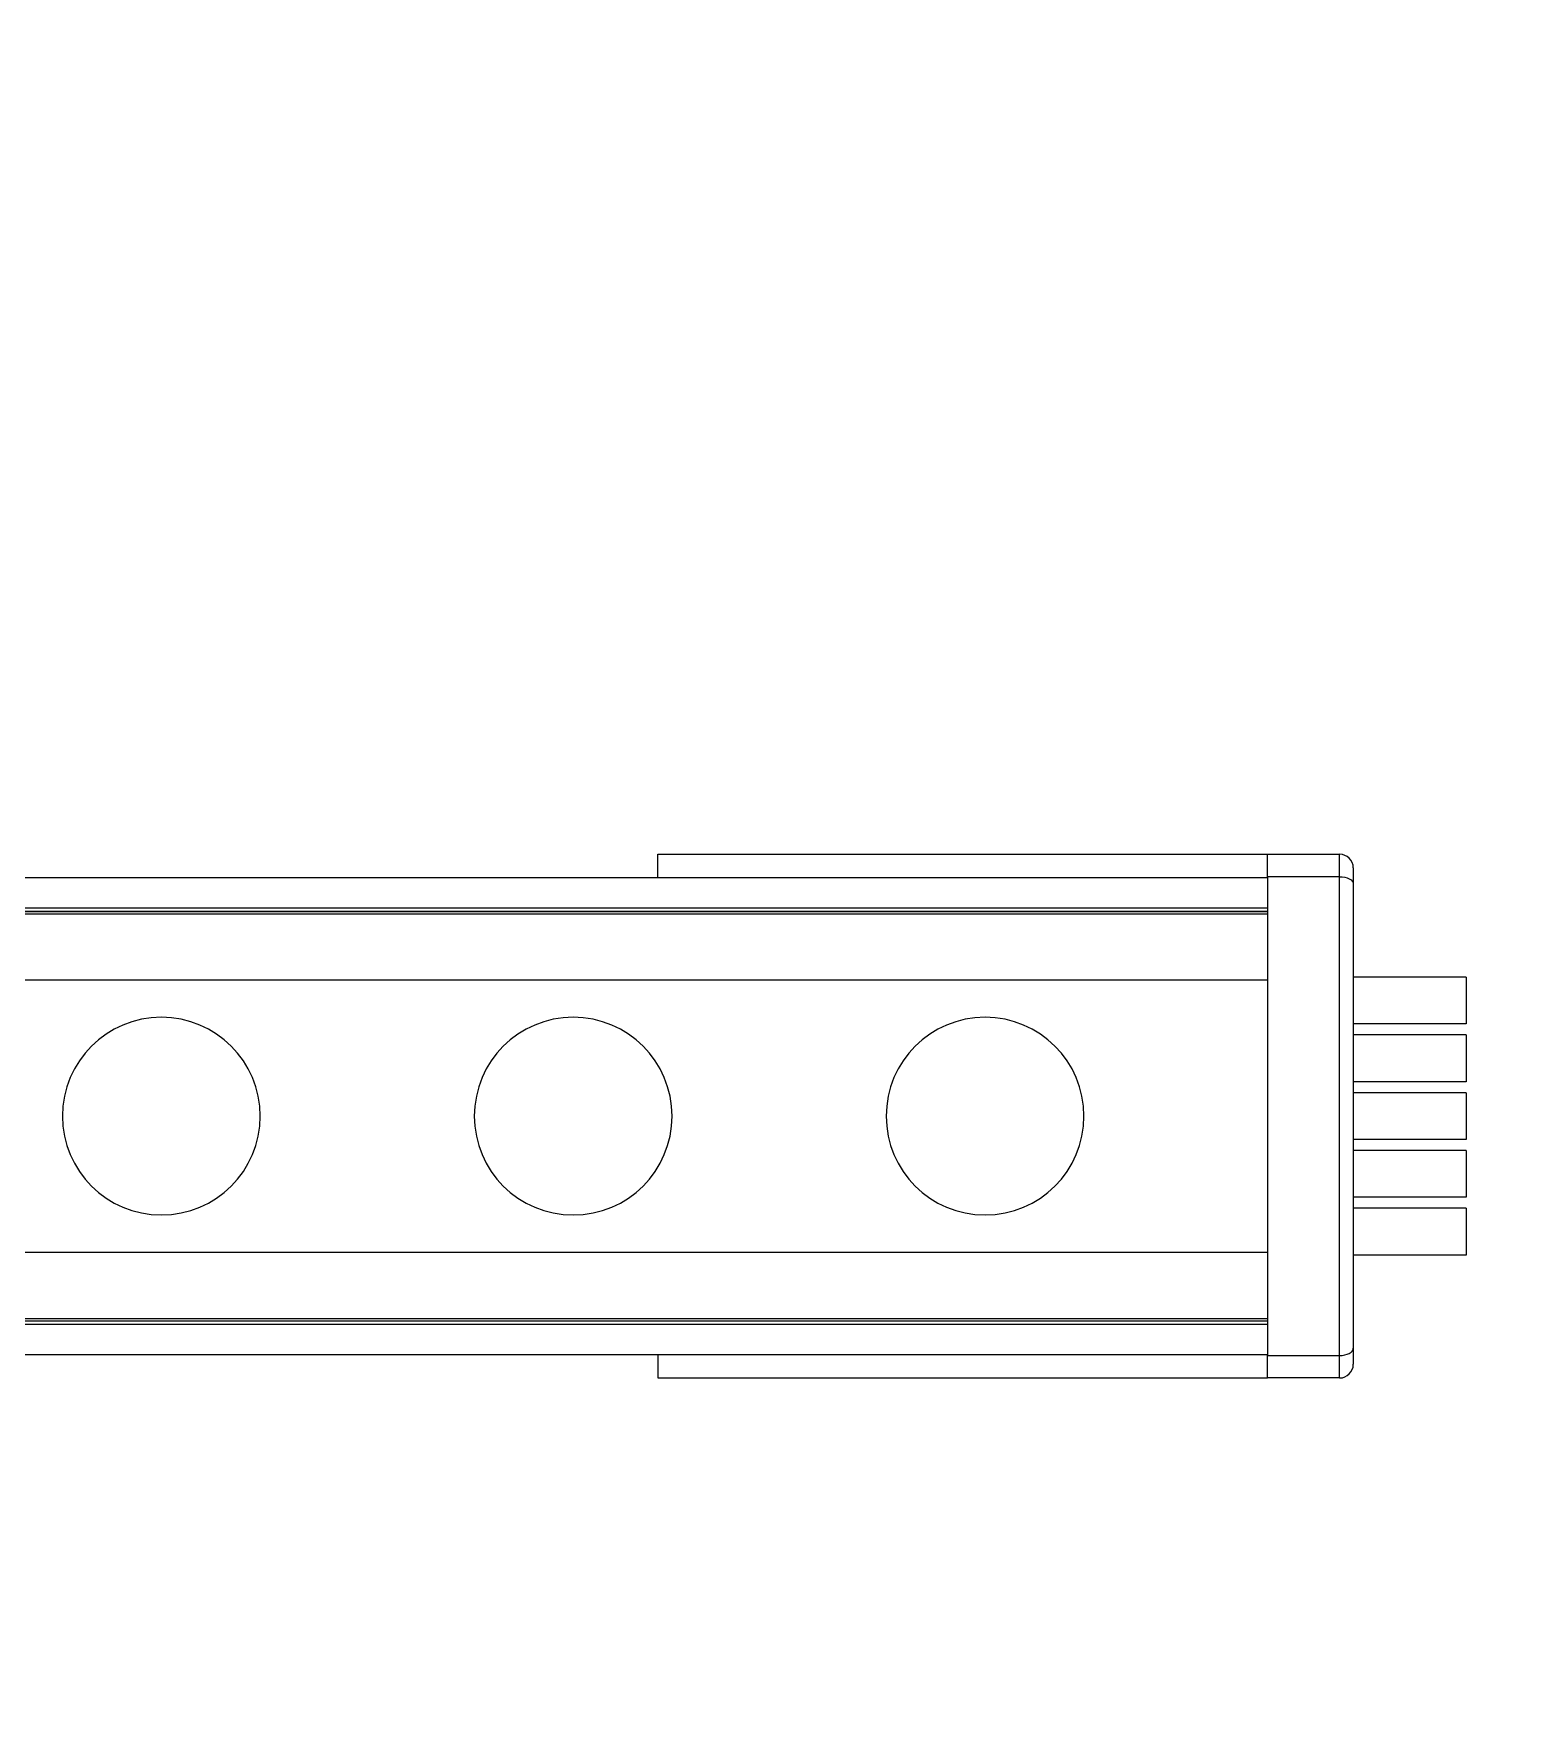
# Model space of a CAD drawing. Header units: inches. Extents: x 0.54 to 10.46, y 0.74 to 7.76.
# Drawn here: x 8.624 to 9.376, y 3.304 to 4.159 of the extents above; entities that cross this region are included whole.
import ezdxf

# ---------------------------------------------------------------- set-up
doc = ezdxf.new("R2010")
doc.units = ezdxf.units.IN
doc.header["$MEASUREMENT"] = 0
doc.layers.add('BG', color=7, linetype='Continuous')
doc.layers.add('MCG-INT-4FT', color=7, linetype='Continuous')

# ---------------------------------------------------------------- blocks, each defined once
blk = doc.blocks.new('block 3')
at = {"layer": 'BG', "true_color": 0xffffff}
h = blk.add_hatch(color=7, dxfattribs=at)
h.dxf.hatch_style = 2
edge = h.paths.add_edge_path()
edge.add_spline(control_points=[(10.29599, 0.90612), (10.29599, 0.90612), (0.87112, 0.90612), (0.87112, 0.90612), (0.87016, 0.90612), (0.86938, 0.90689), (0.86938, 0.90785), (0.86938, 0.90785), (0.86938, 7.59215), (0.86938, 7.59215), (0.86938, 7.59311), (0.87016, 7.59389), (0.87112, 7.59389), (0.87112, 7.59389), (10.29599, 7.59389), (10.29599, 7.59389), (10.29696, 7.59389), (10.29773, 7.59311), (10.29773, 7.59215), (10.29773, 7.59215), (10.29773, 0.90785), (10.29773, 0.90785), (10.29773, 0.90689), (10.29696, 0.90612), (10.29599, 0.90612)], knot_values=[0, 0, 0, 0, 1, 1, 1, 2, 2, 2, 3, 3, 3, 4, 4, 4, 5, 5, 5, 6, 6, 6, 7, 7, 7, 8, 8, 8, 8], degree=3, periodic=1)
h.paths.add_polyline_path([(0.87286, 0.90959), (10.29426, 0.90959), (10.29426, 7.59042), (0.87286, 7.59042)])
at = {"layer": 'BG', "lineweight": 0}
blk.add_open_spline([(10.29599, 0.90612), (10.29599, 0.90612), (0.87112, 0.90612), (0.87112, 0.90612), (0.87016, 0.90612), (0.86938, 0.90689), (0.86938, 0.90785), (0.86938, 0.90785), (0.86938, 7.59215), (0.86938, 7.59215), (0.86938, 7.59311), (0.87016, 7.59389), (0.87112, 7.59389), (0.87112, 7.59389), (10.29599, 7.59389), (10.29599, 7.59389), (10.29696, 7.59389), (10.29773, 7.59311), (10.29773, 7.59215), (10.29773, 7.59215), (10.29773, 0.90785), (10.29773, 0.90785), (10.29773, 0.90689), (10.29696, 0.90612), (10.29599, 0.90612)], degree=3, knots=[0, 0, 0, 0, 1, 1, 1, 2, 2, 2, 3, 3, 3, 4, 4, 4, 5, 5, 5, 6, 6, 6, 7, 7, 7, 8, 8, 8, 8], dxfattribs=at)
blk = doc.blocks.new('block 2')
at = {"layer": 'BG'}
blk.add_blockref('block 3', (0, 0), dxfattribs=at)
blk = doc.blocks.new('block 69')
at = {"layer": 'BG', "true_color": 0xffffff}
h = blk.add_hatch(color=7, dxfattribs=at)
h.dxf.hatch_style = 2
edge = h.paths.add_edge_path()
edge.add_spline(control_points=[(10.46309, 0.739), (10.46309, 0.739), (0.53691, 0.739), (0.53691, 0.739), (0.53595, 0.739), (0.53517, 0.73978), (0.53517, 0.74074), (0.53517, 0.74074), (0.53517, 7.75926), (0.53517, 7.75926), (0.53517, 7.76022), (0.53595, 7.761), (0.53691, 7.761), (0.53691, 7.761), (10.46309, 7.761), (10.46309, 7.761), (10.46406, 7.761), (10.46483, 7.76022), (10.46483, 7.75926), (10.46483, 7.75926), (10.46483, 0.74074), (10.46483, 0.74074), (10.46483, 0.73978), (10.46406, 0.739), (10.46309, 0.739)], knot_values=[0, 0, 0, 0, 1, 1, 1, 2, 2, 2, 3, 3, 3, 4, 4, 4, 5, 5, 5, 6, 6, 6, 7, 7, 7, 8, 8, 8, 8], degree=3, periodic=1)
h.paths.add_polyline_path([(0.53864, 0.74248), (10.46136, 0.74248), (10.46136, 7.75752), (0.53864, 7.75752)])
at = {"layer": 'BG', "lineweight": 0}
blk.add_open_spline([(10.46309, 0.739), (10.46309, 0.739), (0.53691, 0.739), (0.53691, 0.739), (0.53595, 0.739), (0.53517, 0.73978), (0.53517, 0.74074), (0.53517, 0.74074), (0.53517, 7.75926), (0.53517, 7.75926), (0.53517, 7.76022), (0.53595, 7.761), (0.53691, 7.761), (0.53691, 7.761), (10.46309, 7.761), (10.46309, 7.761), (10.46406, 7.761), (10.46483, 7.76022), (10.46483, 7.75926), (10.46483, 7.75926), (10.46483, 0.74074), (10.46483, 0.74074), (10.46483, 0.73978), (10.46406, 0.739), (10.46309, 0.739)], degree=3, knots=[0, 0, 0, 0, 1, 1, 1, 2, 2, 2, 3, 3, 3, 4, 4, 4, 5, 5, 5, 6, 6, 6, 7, 7, 7, 8, 8, 8, 8], dxfattribs=at)
blk = doc.blocks.new('block 68')
at = {"layer": 'BG'}
blk.add_blockref('block 69', (0, 0), dxfattribs=at)
blk = doc.blocks.new('block 1390')
at = {"layer": 'MCG-INT-4FT', "color": 7, "lineweight": 5, "true_color": 0xffffff}
blk.add_lwpolyline([(1.02982, 3.71369), (8.87607, 3.71369)], dxfattribs=at)
blk = doc.blocks.new('block 1391')
at = {"layer": 'MCG-INT-4FT', "color": 7, "lineweight": 5, "true_color": 0xffffff}
blk.add_lwpolyline([(8.87607, 3.71369), (9.24949, 3.71369)], dxfattribs=at)
blk = doc.blocks.new('block 1392')
at = {"layer": 'MCG-INT-4FT', "color": 7, "lineweight": 5, "true_color": 0xffffff}
blk.add_lwpolyline([(1.02982, 3.5063), (8.87607, 3.5063)], dxfattribs=at)
blk = doc.blocks.new('block 1393')
at = {"layer": 'MCG-INT-4FT', "color": 7, "lineweight": 5, "true_color": 0xffffff}
blk.add_lwpolyline([(8.87607, 3.5063), (9.24949, 3.5063)], dxfattribs=at)
blk = doc.blocks.new('block 1558')
at = {"layer": 'MCG-INT-4FT', "color": 7, "lineweight": 5, "true_color": 0xffffff}
blk.add_lwpolyline([(9.28613, 3.73136), (9.24949, 3.73136)], dxfattribs=at)
blk = doc.blocks.new('block 1559')
at = {"layer": 'MCG-INT-4FT', "color": 7, "lineweight": 5, "true_color": 0xffffff}
blk.add_lwpolyline([(9.28613, 3.48863), (9.28613, 3.73136)], dxfattribs=at)
blk = doc.blocks.new('block 1560')
at = {"layer": 'MCG-INT-4FT', "color": 7, "lineweight": 5, "true_color": 0xffffff}
blk.add_lwpolyline([(9.24949, 3.48863), (9.28613, 3.48863)], dxfattribs=at)
blk = doc.blocks.new('block 1561')
at = {"layer": 'MCG-INT-4FT', "color": 7, "lineweight": 5, "true_color": 0xffffff}
blk.add_lwpolyline([(9.24949, 3.73136), (9.24949, 3.48863)], dxfattribs=at)
blk = doc.blocks.new('block 1562')
at = {"layer": 'MCG-INT-4FT', "color": 7, "lineweight": 5, "true_color": 0xffffff}
blk.add_lwpolyline([(9.28613, 3.73136), (9.28748, 3.73129), (9.28878, 3.73108), (9.28997, 3.73074), (9.29102, 3.73028), (9.29188, 3.72973), (9.29252, 3.7291), (9.29291, 3.72841), (9.29304, 3.72769)], dxfattribs=at)
blk = doc.blocks.new('block 1563')
at = {"layer": 'MCG-INT-4FT', "color": 7, "lineweight": 5, "true_color": 0xffffff}
blk.add_lwpolyline([(9.29304, 3.72769), (9.29304, 3.49229)], dxfattribs=at)
blk = doc.blocks.new('block 1564')
at = {"layer": 'MCG-INT-4FT', "color": 7, "lineweight": 5, "true_color": 0xffffff}
blk.add_lwpolyline([(9.28613, 3.48863), (9.28748, 3.4887), (9.28878, 3.48891), (9.28997, 3.48925), (9.29102, 3.4897), (9.29188, 3.49026), (9.29252, 3.49089), (9.29291, 3.49158), (9.29304, 3.49229)], dxfattribs=at)
blk = doc.blocks.new('block 1565')
at = {"layer": 'MCG-INT-4FT', "color": 7, "lineweight": 5, "true_color": 0xffffff}
blk.add_lwpolyline([(9.28613, 3.73136), (9.28613, 3.74272)], dxfattribs=at)
blk = doc.blocks.new('block 1566')
at = {"layer": 'MCG-INT-4FT', "color": 7, "lineweight": 5, "true_color": 0xffffff}
blk.add_open_spline([(9.29304, 3.73581), (9.29304, 3.73963), (9.28995, 3.74272), (9.28613, 3.74272)], degree=3, dxfattribs=at)
blk = doc.blocks.new('block 1567')
at = {"layer": 'MCG-INT-4FT', "color": 7, "lineweight": 5, "true_color": 0xffffff}
blk.add_lwpolyline([(9.29304, 3.73581), (9.29304, 3.72769)], dxfattribs=at)
blk = doc.blocks.new('block 1568')
at = {"layer": 'MCG-INT-4FT', "color": 7, "lineweight": 5, "true_color": 0xffffff}
blk.add_open_spline([(9.28613, 3.47726), (9.28995, 3.47726), (9.29304, 3.48036), (9.29304, 3.48418)], degree=3, dxfattribs=at)
blk = doc.blocks.new('block 1569')
at = {"layer": 'MCG-INT-4FT', "color": 7, "lineweight": 5, "true_color": 0xffffff}
blk.add_lwpolyline([(9.28613, 3.47726), (9.28613, 3.48863)], dxfattribs=at)
blk = doc.blocks.new('block 1570')
at = {"layer": 'MCG-INT-4FT', "color": 7, "lineweight": 5, "true_color": 0xffffff}
blk.add_lwpolyline([(9.29304, 3.49229), (9.29304, 3.48418)], dxfattribs=at)
blk = doc.blocks.new('block 1571')
at = {"layer": 'MCG-INT-4FT', "color": 7, "lineweight": 5, "true_color": 0xffffff}
blk.add_lwpolyline([(9.24949, 3.74272), (9.28613, 3.74272)], dxfattribs=at)
blk = doc.blocks.new('block 1572')
at = {"layer": 'MCG-INT-4FT', "color": 7, "lineweight": 5, "true_color": 0xffffff}
blk.add_lwpolyline([(9.24949, 3.73136), (9.24949, 3.74272)], dxfattribs=at)
blk = doc.blocks.new('block 1573')
at = {"layer": 'MCG-INT-4FT', "color": 7, "lineweight": 5, "true_color": 0xffffff}
blk.add_lwpolyline([(9.28613, 3.47726), (9.24949, 3.47726)], dxfattribs=at)
blk = doc.blocks.new('block 1574')
at = {"layer": 'MCG-INT-4FT', "color": 7, "lineweight": 5, "true_color": 0xffffff}
blk.add_lwpolyline([(9.24949, 3.47726), (9.24949, 3.48863)], dxfattribs=at)
blk = doc.blocks.new('block 1575')
at = {"layer": 'MCG-INT-4FT', "color": 7, "lineweight": 5, "true_color": 0xffffff}
blk.add_lwpolyline([(8.94048, 3.73097), (8.94048, 3.74272)], dxfattribs=at)
blk = doc.blocks.new('block 1576')
at = {"layer": 'MCG-INT-4FT', "color": 7, "lineweight": 5, "true_color": 0xffffff}
blk.add_lwpolyline([(8.94048, 3.74272), (9.24949, 3.74272)], dxfattribs=at)
blk = doc.blocks.new('block 1577')
at = {"layer": 'MCG-INT-4FT', "color": 7, "lineweight": 5, "true_color": 0xffffff}
blk.add_lwpolyline([(8.94048, 3.48901), (8.94048, 3.47726)], dxfattribs=at)
blk = doc.blocks.new('block 1578')
at = {"layer": 'MCG-INT-4FT', "color": 7, "lineweight": 5, "true_color": 0xffffff}
blk.add_lwpolyline([(8.94048, 3.47726), (9.24949, 3.47726)], dxfattribs=at)
blk = doc.blocks.new('block 1600')
at = {"layer": 'MCG-INT-4FT', "color": 7, "lineweight": 5, "true_color": 0xffffff}
blk.add_lwpolyline([(9.24949, 3.71369), (8.87607, 3.71369)], dxfattribs=at)
blk = doc.blocks.new('block 1601')
at = {"layer": 'MCG-INT-4FT', "color": 7, "lineweight": 5, "true_color": 0xffffff}
blk.add_lwpolyline([(8.87607, 3.71369), (1.02982, 3.71369)], dxfattribs=at)
blk = doc.blocks.new('block 1602')
at = {"layer": 'MCG-INT-4FT', "color": 7, "lineweight": 5, "true_color": 0xffffff}
blk.add_lwpolyline([(1.02982, 3.5063), (8.87607, 3.5063)], dxfattribs=at)
blk = doc.blocks.new('block 1603')
at = {"layer": 'MCG-INT-4FT', "color": 7, "lineweight": 5, "true_color": 0xffffff}
blk.add_lwpolyline([(8.87607, 3.5063), (9.24949, 3.5063)], dxfattribs=at)
blk = doc.blocks.new('block 1604')
at = {"layer": 'MCG-INT-4FT', "color": 7, "lineweight": 5, "true_color": 0xffffff}
blk.add_lwpolyline([(1.02982, 3.73097), (8.87607, 3.73097)], dxfattribs=at)
blk = doc.blocks.new('block 1605')
at = {"layer": 'MCG-INT-4FT', "color": 7, "lineweight": 5, "true_color": 0xffffff}
blk.add_lwpolyline([(8.87607, 3.73097), (9.24949, 3.73097)], dxfattribs=at)
blk = doc.blocks.new('block 1606')
at = {"layer": 'MCG-INT-4FT', "color": 7, "lineweight": 5, "true_color": 0xffffff}
blk.add_lwpolyline([(9.24949, 3.48901), (8.87607, 3.48901)], dxfattribs=at)
blk = doc.blocks.new('block 1607')
at = {"layer": 'MCG-INT-4FT', "color": 7, "lineweight": 5, "true_color": 0xffffff}
blk.add_lwpolyline([(8.87607, 3.48901), (1.02982, 3.48901)], dxfattribs=at)
blk = doc.blocks.new('block 1608')
at = {"layer": 'MCG-INT-4FT', "color": 8, "lineweight": 5, "true_color": 0x808080}
blk.add_lwpolyline([(1.02982, 3.50739), (8.87607, 3.50739)], dxfattribs=at)
blk = doc.blocks.new('block 1609')
at = {"layer": 'MCG-INT-4FT', "color": 8, "lineweight": 5, "true_color": 0x808080}
blk.add_lwpolyline([(8.87607, 3.50739), (9.24949, 3.50739)], dxfattribs=at)
blk = doc.blocks.new('block 1610')
at = {"layer": 'MCG-INT-4FT', "color": 8, "lineweight": 5, "true_color": 0x808080}
blk.add_lwpolyline([(1.02982, 3.7126), (8.87607, 3.7126)], dxfattribs=at)
blk = doc.blocks.new('block 1611')
at = {"layer": 'MCG-INT-4FT', "color": 8, "lineweight": 5, "true_color": 0x808080}
blk.add_lwpolyline([(8.87607, 3.7126), (9.24949, 3.7126)], dxfattribs=at)
blk = doc.blocks.new('block 1612')
at = {"layer": 'MCG-INT-4FT', "color": 8, "lineweight": 5, "true_color": 0x808080}
blk.add_lwpolyline([(1.02982, 3.71555), (8.87607, 3.71555)], dxfattribs=at)
blk = doc.blocks.new('block 1613')
at = {"layer": 'MCG-INT-4FT', "color": 8, "lineweight": 5, "true_color": 0x808080}
blk.add_lwpolyline([(8.87607, 3.71555), (9.24949, 3.71555)], dxfattribs=at)
blk = doc.blocks.new('block 1614')
at = {"layer": 'MCG-INT-4FT', "color": 8, "lineweight": 5, "true_color": 0x808080}
blk.add_lwpolyline([(9.24949, 3.50444), (8.87607, 3.50444)], dxfattribs=at)
blk = doc.blocks.new('block 1615')
at = {"layer": 'MCG-INT-4FT', "color": 8, "lineweight": 5, "true_color": 0x808080}
blk.add_lwpolyline([(8.87607, 3.50444), (1.02982, 3.50444)], dxfattribs=at)
blk = doc.blocks.new('block 2021')
at = {"layer": 'MCG-INT-4FT', "color": 7, "lineweight": 5, "true_color": 0xffffff}
blk.add_lwpolyline([(9.35019, 3.62185), (9.29304, 3.62185)], dxfattribs=at)
blk = doc.blocks.new('block 2022')
at = {"layer": 'MCG-INT-4FT', "color": 7, "lineweight": 5, "true_color": 0xffffff}
blk.add_lwpolyline([(9.35019, 3.59814), (9.29304, 3.59814)], dxfattribs=at)
blk = doc.blocks.new('block 2023')
at = {"layer": 'MCG-INT-4FT', "color": 7, "lineweight": 5, "true_color": 0xffffff}
blk.add_lwpolyline([(9.35019, 3.62185), (9.35019, 3.59814)], dxfattribs=at)
blk = doc.blocks.new('block 2024')
at = {"layer": 'MCG-INT-4FT', "color": 7, "lineweight": 5, "true_color": 0xffffff}
blk.add_lwpolyline([(9.35019, 3.65673), (9.29304, 3.65673)], dxfattribs=at)
blk = doc.blocks.new('block 2025')
at = {"layer": 'MCG-INT-4FT', "color": 7, "lineweight": 5, "true_color": 0xffffff}
blk.add_lwpolyline([(9.35019, 3.68044), (9.35019, 3.65673)], dxfattribs=at)
blk = doc.blocks.new('block 2026')
at = {"layer": 'MCG-INT-4FT', "color": 7, "lineweight": 5, "true_color": 0xffffff}
blk.add_lwpolyline([(9.35019, 3.68044), (9.29304, 3.68044)], dxfattribs=at)
blk = doc.blocks.new('block 2027')
at = {"layer": 'MCG-INT-4FT', "color": 7, "lineweight": 5, "true_color": 0xffffff}
blk.add_lwpolyline([(9.35019, 3.62743), (9.29304, 3.62743)], dxfattribs=at)
blk = doc.blocks.new('block 2028')
at = {"layer": 'MCG-INT-4FT', "color": 7, "lineweight": 5, "true_color": 0xffffff}
blk.add_lwpolyline([(9.35019, 3.65115), (9.29304, 3.65115)], dxfattribs=at)
blk = doc.blocks.new('block 2029')
at = {"layer": 'MCG-INT-4FT', "color": 7, "lineweight": 5, "true_color": 0xffffff}
blk.add_lwpolyline([(9.35019, 3.65115), (9.35019, 3.62743)], dxfattribs=at)
blk = doc.blocks.new('block 2030')
at = {"layer": 'MCG-INT-4FT', "color": 7, "lineweight": 5, "true_color": 0xffffff}
blk.add_lwpolyline([(9.35019, 3.59256), (9.35019, 3.56884)], dxfattribs=at)
blk = doc.blocks.new('block 2031')
at = {"layer": 'MCG-INT-4FT', "color": 7, "lineweight": 5, "true_color": 0xffffff}
blk.add_lwpolyline([(9.35019, 3.56884), (9.29304, 3.56884)], dxfattribs=at)
blk = doc.blocks.new('block 2032')
at = {"layer": 'MCG-INT-4FT', "color": 7, "lineweight": 5, "true_color": 0xffffff}
blk.add_lwpolyline([(9.35019, 3.59256), (9.29304, 3.59256)], dxfattribs=at)
blk = doc.blocks.new('block 2033')
at = {"layer": 'MCG-INT-4FT', "color": 7, "lineweight": 5, "true_color": 0xffffff}
blk.add_lwpolyline([(9.35019, 3.53954), (9.29304, 3.53954)], dxfattribs=at)
blk = doc.blocks.new('block 2034')
at = {"layer": 'MCG-INT-4FT', "color": 7, "lineweight": 5, "true_color": 0xffffff}
blk.add_lwpolyline([(9.35019, 3.56326), (9.29304, 3.56326)], dxfattribs=at)
blk = doc.blocks.new('block 2035')
at = {"layer": 'MCG-INT-4FT', "color": 7, "lineweight": 5, "true_color": 0xffffff}
blk.add_lwpolyline([(9.35019, 3.56326), (9.35019, 3.53954)], dxfattribs=at)
blk = doc.blocks.new('block 2538')
at = {"layer": 'MCG-INT-4FT', "color": 7, "lineweight": 5, "true_color": 0xffffff}
blk.add_lwpolyline([(1.02982, 3.67913), (8.87607, 3.67913)], dxfattribs=at)
blk = doc.blocks.new('block 2539')
at = {"layer": 'MCG-INT-4FT', "color": 7, "lineweight": 5, "true_color": 0xffffff}
blk.add_lwpolyline([(8.87607, 3.67913), (9.24949, 3.67913)], dxfattribs=at)
blk = doc.blocks.new('block 2540')
at = {"layer": 'MCG-INT-4FT', "color": 7, "lineweight": 5, "true_color": 0xffffff}
blk.add_lwpolyline([(9.24949, 3.54087), (8.87607, 3.54087)], dxfattribs=at)
blk = doc.blocks.new('block 2541')
at = {"layer": 'MCG-INT-4FT', "color": 7, "lineweight": 5, "true_color": 0xffffff}
blk.add_lwpolyline([(8.87607, 3.54087), (1.02982, 3.54087)], dxfattribs=at)
blk = doc.blocks.new('block 2582')
at = {"layer": 'MCG-INT-4FT', "color": 7, "lineweight": 5, "true_color": 0xffffff}
blk.add_open_spline([(8.63872, 3.61), (8.63872, 3.63768), (8.66116, 3.66012), (8.68884, 3.66012), (8.71652, 3.66012), (8.73896, 3.63768), (8.73896, 3.61), (8.73896, 3.58232), (8.71652, 3.55988), (8.68884, 3.55988), (8.66116, 3.55988), (8.63872, 3.58232), (8.63872, 3.61), (8.63872, 3.61), (8.63872, 3.61), (8.63872, 3.61)], degree=3, knots=[0, 0, 0, 0, 1, 1, 1, 2, 2, 2, 3, 3, 3, 4, 4, 4, 5, 5, 5, 5], dxfattribs=at)
blk = doc.blocks.new('block 2583')
at = {"layer": 'MCG-INT-4FT', "color": 7, "lineweight": 5, "true_color": 0xffffff}
blk.add_open_spline([(8.84749, 3.61), (8.84749, 3.63768), (8.86993, 3.66012), (8.89761, 3.66012), (8.92529, 3.66012), (8.94773, 3.63768), (8.94773, 3.61), (8.94773, 3.58232), (8.92529, 3.55988), (8.89761, 3.55988), (8.86993, 3.55988), (8.84749, 3.58232), (8.84749, 3.61), (8.84749, 3.61), (8.84749, 3.61), (8.84749, 3.61)], degree=3, knots=[0, 0, 0, 0, 1, 1, 1, 2, 2, 2, 3, 3, 3, 4, 4, 4, 5, 5, 5, 5], dxfattribs=at)
blk = doc.blocks.new('block 2584')
at = {"layer": 'MCG-INT-4FT', "color": 7, "lineweight": 5, "true_color": 0xffffff}
blk.add_open_spline([(9.05627, 3.61), (9.05627, 3.63768), (9.07871, 3.66012), (9.10639, 3.66012), (9.13407, 3.66012), (9.15651, 3.63768), (9.15651, 3.61), (9.15651, 3.58232), (9.13407, 3.55988), (9.10639, 3.55988), (9.07871, 3.55988), (9.05627, 3.58232), (9.05627, 3.61), (9.05627, 3.61), (9.05627, 3.61), (9.05627, 3.61)], degree=3, knots=[0, 0, 0, 0, 1, 1, 1, 2, 2, 2, 3, 3, 3, 4, 4, 4, 5, 5, 5, 5], dxfattribs=at)

msp = doc.modelspace()

# ---------------------------------------------------------------- block references
at = {"layer": 'BG'}
for name in ['block 68', 'block 2']:
    msp.add_blockref(name, (0, 0), dxfattribs=at)
at = {"layer": 'MCG-INT-4FT'}
for name in ['block 1575', 'block 1576', 'block 1571', 'block 1572', 'block 1565', 'block 1566', 'block 1604', 'block 1605', 'block 1558', 'block 1561', 'block 1559', 'block 1562', 'block 1567', 'block 1563', 'block 1612', 'block 1390', 'block 1601', 'block 1610', 'block 1613', 'block 1391', 'block 1600', 'block 1611', 'block 2538', 'block 2539', 'block 2026', 'block 2025', 'block 2582', 'block 2583', 'block 2584', 'block 2024', 'block 2028', 'block 2029', 'block 2027', 'block 2021', 'block 2023', 'block 2022', 'block 2032', 'block 2030', 'block 2031', 'block 2034', 'block 2035', 'block 2541', 'block 2540', 'block 2033', 'block 1608', 'block 1392', 'block 1602', 'block 1609', 'block 1393', 'block 1603', 'block 1615', 'block 1614', 'block 1607', 'block 1606', 'block 1577', 'block 1560', 'block 1574', 'block 1564', 'block 1569', 'block 1570', 'block 1568', 'block 1578', 'block 1573']:
    msp.add_blockref(name, (0, 0), dxfattribs=at)

doc.saveas('drawing.dxf')
